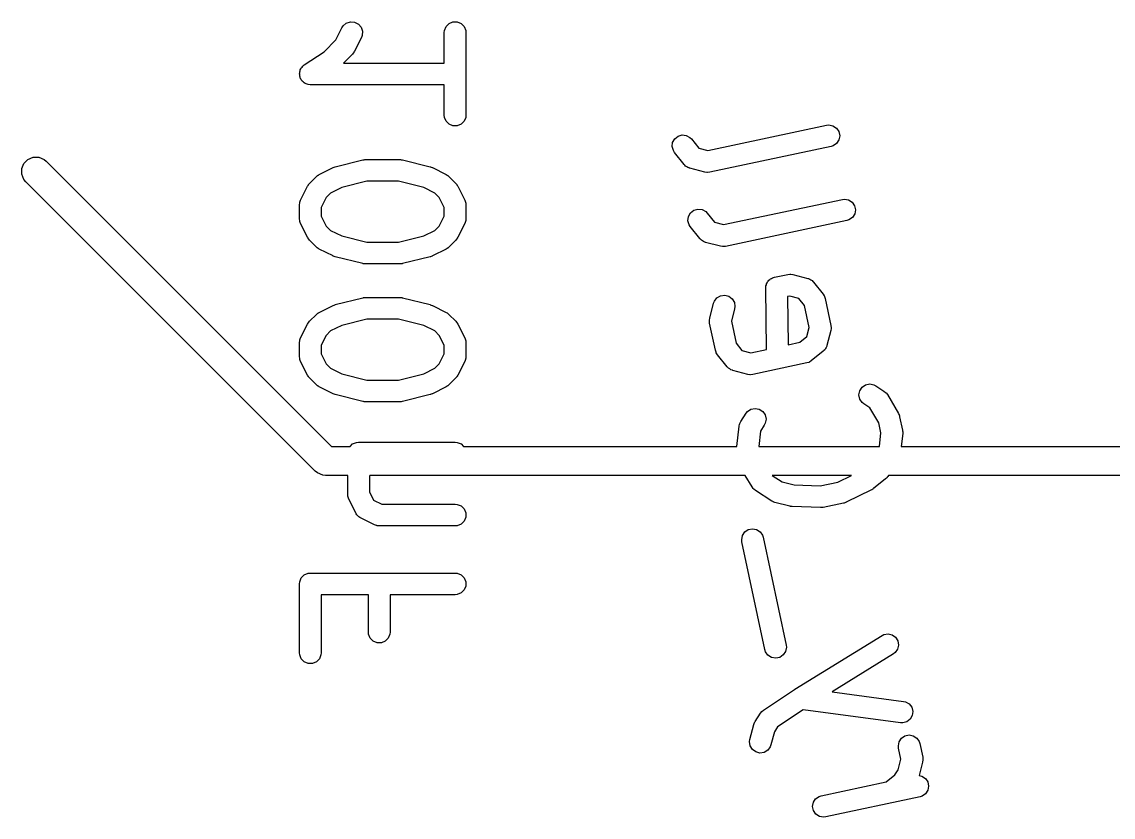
# Model space of a CAD drawing. Header units: millimetres. Extents: x 60 to 220, y -152 to -53.
# Drawn here: x 194.01 to 201.55, y -107.6 to -102.11 of the extents above; entities that cross this region are included whole.
import ezdxf

# ---------------------------------------------------------------- set-up
doc = ezdxf.new("R2010")
doc.units = ezdxf.units.MM
doc.layers.add('F.Silkscreen', color=41, linetype='CONTINUOUS', true_color=0xf2eda1)

msp = doc.modelspace()

# ---------------------------------------------------------------- linework, layer by layer
at = {"layer": 'F.Silkscreen', "linetype": 'CONTINUOUS'}
for p, q in [((196.181275, -102.233763), (196.223451, -102.149411)), ((196.223451, -102.149411), (196.231283, -102.136968)), ((196.231283, -102.136968), (196.253391, -102.117795)), ((196.253391, -102.117795), (196.281152, -102.108541)), ((196.281152, -102.108541), (196.310342, -102.110615)), ((196.310342, -102.110615), (196.336517, -102.123703)), ((196.336517, -102.123703), (196.35569, -102.14581)), ((196.35569, -102.14581), (196.364944, -102.173572)), ((196.929819, -102.182952), (196.93126, -102.16832)), ((196.93126, -102.16832), (196.942459, -102.141284)), ((196.942459, -102.141284), (196.963151, -102.120592)), ((196.963151, -102.120592), (196.990187, -102.109393)), ((196.990187, -102.109393), (197.019451, -102.109393)), ((197.019451, -102.109393), (197.046487, -102.120592)), ((197.046487, -102.120592), (197.067179, -102.141284)), ((197.067179, -102.141284), (197.078378, -102.16832)), ((197.078378, -102.16832), (197.079819, -102.182952)), ((196.099894, -102.315143), (196.181275, -102.233763)), ((196.357615, -102.216493), (196.309996, -102.311731)), ((196.36287, -102.202762), (196.357615, -102.216493)), ((196.364944, -102.173572), (196.36287, -102.202762)), ((196.929819, -102.393666), (196.929819, -102.182952)), ((197.079819, -102.182952), (197.079819, -102.75438)), ((195.963216, -102.406262), (196.099894, -102.315143)), ((196.306033, -102.318025), (196.305275, -102.319858)), ((196.309996, -102.311731), (196.306033, -102.318025)), ((196.295947, -102.331223), (196.233504, -102.393666)), ((196.233504, -102.393666), (196.929819, -102.393666)), ((196.300667, -102.325472), (196.295947, -102.331223)), ((196.302164, -102.324174), (196.300667, -102.325472)), ((196.303583, -102.321919), (196.302164, -102.324174)), ((196.305275, -102.319858), (196.303583, -102.321919)), ((195.929819, -102.468587), (195.93126, -102.461382)), ((195.93126, -102.475871), (195.929819, -102.468587)), ((195.93126, -102.454034), (195.934101, -102.447173)), ((195.93126, -102.461382), (195.93126, -102.454034)), ((195.934101, -102.447173), (195.935558, -102.439893)), ((195.935558, -102.439893), (195.939646, -102.433787)), ((195.939646, -102.433787), (195.942459, -102.426998)), ((195.942459, -102.426998), (195.947709, -102.421747)), ((195.947709, -102.421747), (195.951841, -102.415578)), ((195.951841, -102.415578), (195.963099, -102.406357)), ((195.963099, -102.406357), (195.963151, -102.406306)), ((195.963151, -102.406306), (195.963173, -102.406296)), ((195.963173, -102.406296), (195.963216, -102.406262)), ((195.93126, -102.483298), (195.93126, -102.475871)), ((195.934072, -102.490086), (195.93126, -102.483298)), ((195.935498, -102.497295), (195.934072, -102.490086)), ((195.939617, -102.503473), (195.935498, -102.497295)), ((195.942459, -102.510334), (195.939617, -102.503473)), ((195.947654, -102.515529), (195.942459, -102.510334)), ((195.951731, -102.521644), (195.947654, -102.515529)), ((195.9579, -102.525775), (195.951731, -102.521644)), ((195.963151, -102.531026), (195.9579, -102.525775)), ((195.96994, -102.533838), (195.963151, -102.531026)), ((195.976046, -102.537927), (195.96994, -102.533838)), ((195.983326, -102.539383), (195.976046, -102.537927)), ((195.990187, -102.542225), (195.983326, -102.539383)), ((196.004663, -102.54365), (195.990187, -102.542225)), ((196.00474, -102.543666), (196.004663, -102.54365)), ((196.004766, -102.54366), (196.00474, -102.543666)), ((196.004819, -102.543666), (196.004766, -102.54366)), ((196.929819, -102.543666), (196.004819, -102.543666)), ((196.929819, -102.75438), (196.929819, -102.543666)), ((196.93126, -102.769012), (196.929819, -102.75438)), ((196.942459, -102.796048), (196.93126, -102.769012)), ((197.078378, -102.769012), (197.067179, -102.796048)), ((197.079819, -102.75438), (197.078378, -102.769012)), ((196.963151, -102.81674), (196.942459, -102.796048)), ((196.990187, -102.827939), (196.963151, -102.81674)), ((197.019451, -102.827939), (196.990187, -102.827939)), ((197.046487, -102.81674), (197.019451, -102.827939)), ((197.067179, -102.796048), (197.046487, -102.81674)), ((198.75053, -102.997312), (199.571624, -102.822784)), ((199.571624, -102.822784), (199.586236, -102.821151)), ((199.586236, -102.821151), (199.615009, -102.826484)), ((199.615009, -102.826484), (199.639551, -102.842422)), ((199.639551, -102.842422), (199.656127, -102.866539)), ((198.507911, -102.941538), (198.522069, -102.915927)), ((198.522069, -102.915927), (198.544951, -102.897684)), ((198.544951, -102.897684), (198.573071, -102.889586)), ((198.573071, -102.889586), (198.60215, -102.892865)), ((198.60215, -102.892865), (198.627761, -102.907023)), ((198.627761, -102.907023), (198.638009, -102.917565)), ((198.638009, -102.917565), (198.688804, -102.981273)), ((199.656127, -102.866539), (199.662211, -102.895163)), ((199.662211, -102.895163), (199.656878, -102.923937)), ((198.504632, -102.970617), (198.507911, -102.941538)), ((198.51273, -102.998737), (198.504632, -102.970617)), ((198.688804, -102.981273), (198.75053, -102.997312)), ((199.602811, -102.969506), (198.764398, -103.147716)), ((199.616823, -102.965054), (199.602811, -102.969506)), ((199.64094, -102.948479), (199.616823, -102.965054)), ((199.656878, -102.923937), (199.64094, -102.948479)), ((194.026353, -103.086783), (194.053943, -103.059193)), ((194.053943, -103.059193), (194.089991, -103.044261)), ((194.089991, -103.044261), (194.129009, -103.044261)), ((194.129009, -103.044261), (194.165057, -103.059193)), ((194.165057, -103.059193), (194.180211, -103.071629)), ((194.180211, -103.071629), (196.150922, -105.04234)), ((196.177105, -103.110191), (196.367581, -103.062572)), ((196.367581, -103.062572), (196.370117, -103.062196)), ((196.370117, -103.062196), (196.371139, -103.061774)), ((196.371139, -103.061774), (196.376651, -103.061231)), ((196.376651, -103.061231), (196.382125, -103.060422)), ((196.382125, -103.060422), (196.383217, -103.060584)), ((196.383217, -103.060584), (196.385771, -103.060333)), ((196.385771, -103.060333), (196.623866, -103.060333)), ((196.623866, -103.060333), (196.626419, -103.060584)), ((196.626419, -103.060584), (196.627512, -103.060422)), ((196.627512, -103.060422), (196.632985, -103.061231)), ((196.632985, -103.061231), (196.638498, -103.061774)), ((196.638498, -103.061774), (196.639519, -103.062196)), ((196.639519, -103.062196), (196.642056, -103.062572)), ((196.642056, -103.062572), (196.832532, -103.110191)), ((198.520725, -103.011077), (198.51273, -102.998737)), ((198.587104, -103.094332), (198.520725, -103.011077)), ((194.011421, -103.122831), (194.026353, -103.086783)), ((194.011421, -103.161849), (194.011421, -103.122831)), ((196.066516, -103.163489), (196.161754, -103.11587)), ((196.161754, -103.11587), (196.162823, -103.11546)), ((196.162823, -103.11546), (196.163259, -103.115138)), ((196.163259, -103.115138), (196.169395, -103.112945)), ((196.169395, -103.112945), (196.175485, -103.110615)), ((196.175485, -103.110615), (196.176025, -103.110576)), ((196.176025, -103.110576), (196.177105, -103.110191)), ((196.832532, -103.110191), (196.833611, -103.110576)), ((196.833611, -103.110576), (196.834151, -103.110615)), ((196.834151, -103.110615), (196.840232, -103.112942)), ((196.840232, -103.112942), (196.846378, -103.115138)), ((196.846378, -103.115138), (196.846813, -103.11546)), ((196.846813, -103.11546), (196.847883, -103.11587)), ((196.847883, -103.11587), (196.943121, -103.163489)), ((198.58912, -103.096406), (198.587104, -103.094332)), ((198.589736, -103.097454), (198.58912, -103.096406)), ((198.591252, -103.098599), (198.589736, -103.097454)), ((198.597353, -103.104875), (198.591252, -103.098599)), ((198.605582, -103.109423), (198.597353, -103.104875)), ((198.613086, -103.115092), (198.605582, -103.109423)), ((198.621302, -103.118113), (198.613086, -103.115092)), ((198.622964, -103.119032), (198.621302, -103.118113)), ((198.624169, -103.119167), (198.622964, -103.119032)), ((198.626886, -103.120167), (198.624169, -103.119167)), ((198.729944, -103.146945), (198.626886, -103.120167)), ((198.744468, -103.14923), (198.729944, -103.146945)), ((198.764398, -103.147716), (198.749787, -103.149349)), ((194.026353, -103.197897), (194.011421, -103.161849)), ((194.038789, -103.213051), (194.026353, -103.197897)), ((196.038789, -105.213051), (194.038789, -103.213051)), ((195.999405, -103.225157), (196.047024, -103.177538)), ((196.047024, -103.177538), (196.052773, -103.172819)), ((196.052773, -103.172819), (196.054073, -103.171321)), ((196.054073, -103.171321), (196.056332, -103.169899)), ((196.056332, -103.169899), (196.058389, -103.168211)), ((196.058389, -103.168211), (196.060216, -103.167453)), ((196.060216, -103.167453), (196.066516, -103.163489)), ((196.395005, -103.210333), (196.221471, -103.253716)), ((196.614632, -103.210333), (196.395005, -103.210333)), ((196.788166, -103.253716), (196.614632, -103.210333)), ((196.943121, -103.163489), (196.949417, -103.167452)), ((196.949417, -103.167452), (196.951247, -103.16821)), ((196.951247, -103.16821), (196.953305, -103.169899)), ((196.953305, -103.169899), (196.955564, -103.171321)), ((196.955564, -103.171321), (196.956863, -103.172819)), ((196.956863, -103.172819), (196.962612, -103.177537)), ((196.962612, -103.177537), (197.010232, -103.225156)), ((198.747137, -103.148857), (198.744468, -103.14923)), ((198.749787, -103.149349), (198.747137, -103.148857)), ((195.937737, -103.339887), (195.985356, -103.244649)), ((195.985356, -103.244649), (195.98932, -103.238349)), ((195.98932, -103.238349), (195.990078, -103.236522)), ((195.990078, -103.236522), (195.991766, -103.234465)), ((195.991766, -103.234465), (195.993188, -103.232206)), ((195.993188, -103.232206), (195.994686, -103.230906)), ((195.994686, -103.230906), (195.999405, -103.225157)), ((196.144484, -103.29221), (196.114077, -103.322617)), ((196.221471, -103.253716), (196.144484, -103.29221)), ((196.865153, -103.29221), (196.788166, -103.253716)), ((196.895561, -103.322617), (196.865153, -103.29221)), ((197.010232, -103.225156), (197.01495, -103.230905)), ((197.01495, -103.230905), (197.01645, -103.232206)), ((197.01645, -103.232206), (197.017872, -103.234465)), ((197.017872, -103.234465), (197.01956, -103.236522)), ((197.01956, -103.236522), (197.020317, -103.238349)), ((197.020317, -103.238349), (197.024282, -103.244649)), ((197.024282, -103.244649), (197.071901, -103.339887)), ((195.929819, -103.373428), (195.93126, -103.358796)), ((195.929819, -103.468666), (195.929819, -103.373428)), ((195.93126, -103.358796), (195.932291, -103.356306)), ((195.932291, -103.356306), (195.932482, -103.353619)), ((195.932482, -103.353619), (195.937737, -103.339887)), ((196.114077, -103.322617), (196.079819, -103.391133)), ((196.929819, -103.391133), (196.895561, -103.322617)), ((197.071901, -103.339887), (197.077156, -103.353618)), ((197.077156, -103.353618), (197.077347, -103.356307)), ((197.077347, -103.356307), (197.078378, -103.358796)), ((197.078378, -103.358796), (197.079819, -103.373428)), ((197.079819, -103.373428), (197.079819, -103.468666)), ((198.859436, -103.509675), (199.68053, -103.335147)), ((199.68053, -103.335147), (199.695142, -103.333514)), ((199.695142, -103.333514), (199.723915, -103.338847)), ((199.723915, -103.338847), (199.748457, -103.354785)), ((199.748457, -103.354785), (199.765033, -103.378902)), ((196.079819, -103.391133), (196.079819, -103.450961)), ((196.929819, -103.450961), (196.929819, -103.391133)), ((198.616818, -103.453901), (198.630976, -103.428291)), ((198.630976, -103.428291), (198.653858, -103.410047)), ((198.653858, -103.410047), (198.681979, -103.40195)), ((198.681979, -103.40195), (198.711058, -103.405229)), ((198.711058, -103.405229), (198.736668, -103.419387)), ((198.736668, -103.419387), (198.746917, -103.42993)), ((198.746917, -103.42993), (198.79771, -103.493637)), ((199.765784, -103.4363), (199.749846, -103.460842)), ((199.765033, -103.378902), (199.771117, -103.407526)), ((199.771117, -103.407526), (199.765784, -103.4363)), ((195.93126, -103.483298), (195.929819, -103.468666)), ((195.932291, -103.485787), (195.93126, -103.483298)), ((195.932482, -103.488475), (195.932291, -103.485787)), ((195.937737, -103.502207), (195.932482, -103.488475)), ((195.985356, -103.597445), (195.937737, -103.502207)), ((196.079819, -103.450961), (196.114077, -103.519477)), ((196.114077, -103.519477), (196.144484, -103.549884)), ((196.865153, -103.549883), (196.895561, -103.519476)), ((196.895561, -103.519476), (196.929819, -103.450961)), ((197.071901, -103.502207), (197.024282, -103.597445)), ((197.077156, -103.488476), (197.071901, -103.502207)), ((197.077347, -103.485786), (197.077156, -103.488476)), ((197.078378, -103.483298), (197.077347, -103.485786)), ((197.079819, -103.468666), (197.078378, -103.483298)), ((198.613539, -103.48298), (198.616818, -103.453901)), ((198.621636, -103.511101), (198.613539, -103.48298)), ((198.629631, -103.52344), (198.621636, -103.511101)), ((198.69601, -103.606696), (198.629631, -103.52344)), ((198.79771, -103.493637), (198.859436, -103.509675)), ((199.711717, -103.481869), (198.873304, -103.660079)), ((199.725729, -103.477417), (199.711717, -103.481869)), ((199.749846, -103.460842), (199.725729, -103.477417)), ((195.98932, -103.603744), (195.985356, -103.597445)), ((196.144484, -103.549884), (196.221471, -103.588377)), ((196.221471, -103.588377), (196.395005, -103.631761)), ((196.614632, -103.631761), (196.788166, -103.588377)), ((196.788166, -103.588377), (196.865153, -103.549883)), ((197.024282, -103.597445), (197.020317, -103.603744)), ((195.990078, -103.605572), (195.98932, -103.603744)), ((195.991766, -103.607628), (195.990078, -103.605572)), ((195.993188, -103.609888), (195.991766, -103.607628)), ((195.994686, -103.611187), (195.993188, -103.609888)), ((195.999405, -103.616937), (195.994686, -103.611187)), ((196.047024, -103.664556), (195.999405, -103.616937)), ((196.052773, -103.669274), (196.047024, -103.664556)), ((196.054073, -103.670773), (196.052773, -103.669274)), ((196.056332, -103.672194), (196.054073, -103.670773)), ((196.058389, -103.673883), (196.056332, -103.672194)), ((196.060216, -103.67464), (196.058389, -103.673883)), ((196.066516, -103.678605), (196.060216, -103.67464)), ((196.395005, -103.631761), (196.614632, -103.631761)), ((196.949417, -103.674641), (196.943121, -103.678605)), ((196.951247, -103.673884), (196.949417, -103.674641)), ((196.953305, -103.672194), (196.951247, -103.673884)), ((196.955564, -103.670773), (196.953305, -103.672194)), ((196.956863, -103.669274), (196.955564, -103.670773)), ((196.962612, -103.664557), (196.956863, -103.669274)), ((197.010232, -103.616938), (196.962612, -103.664557)), ((197.01495, -103.611188), (197.010232, -103.616938)), ((197.01645, -103.609888), (197.01495, -103.611188)), ((197.017872, -103.607628), (197.01645, -103.609888)), ((197.01956, -103.605572), (197.017872, -103.607628)), ((197.020317, -103.603744), (197.01956, -103.605572)), ((198.698025, -103.608768), (198.69601, -103.606696)), ((198.698642, -103.609819), (198.698025, -103.608768)), ((198.700162, -103.610967), (198.698642, -103.609819)), ((198.706259, -103.617239), (198.700162, -103.610967)), ((198.714487, -103.621787), (198.706259, -103.617239)), ((198.721993, -103.627457), (198.714487, -103.621787)), ((198.730205, -103.630476), (198.721993, -103.627457)), ((198.73187, -103.631397), (198.730205, -103.630476)), ((198.733078, -103.631533), (198.73187, -103.631397)), ((198.735792, -103.632531), (198.733078, -103.631533)), ((198.838851, -103.659308), (198.735792, -103.632531)), ((198.853375, -103.661593), (198.838851, -103.659308)), ((198.856043, -103.66122), (198.853375, -103.661593)), ((198.858693, -103.661712), (198.856043, -103.66122)), ((198.873304, -103.660079), (198.858693, -103.661712)), ((196.161754, -103.726224), (196.066516, -103.678605)), ((196.162823, -103.726633), (196.161754, -103.726224)), ((196.163259, -103.726956), (196.162823, -103.726633)), ((196.169395, -103.729148), (196.163259, -103.726956)), ((196.175485, -103.731479), (196.169395, -103.729148)), ((196.176025, -103.731517), (196.175485, -103.731479)), ((196.177105, -103.731903), (196.176025, -103.731517)), ((196.367581, -103.779522), (196.177105, -103.731903)), ((196.832532, -103.731903), (196.642056, -103.779522)), ((196.833611, -103.731517), (196.832532, -103.731903)), ((196.834151, -103.731479), (196.833611, -103.731517)), ((196.840232, -103.729151), (196.834151, -103.731479)), ((196.846378, -103.726956), (196.840232, -103.729151)), ((196.846813, -103.726633), (196.846378, -103.726956)), ((196.847883, -103.726224), (196.846813, -103.726633)), ((196.943121, -103.678605), (196.847883, -103.726224)), ((196.370117, -103.779897), (196.367581, -103.779522)), ((196.371139, -103.78032), (196.370117, -103.779897)), ((196.376651, -103.780862), (196.371139, -103.78032)), ((196.382125, -103.781672), (196.376651, -103.780862)), ((196.383217, -103.781509), (196.382125, -103.781672)), ((196.385771, -103.781761), (196.383217, -103.781509)), ((196.623866, -103.781761), (196.385771, -103.781761)), ((196.626419, -103.781509), (196.623866, -103.781761)), ((196.627512, -103.781672), (196.626419, -103.781509)), ((196.632985, -103.780862), (196.627512, -103.781672)), ((196.638498, -103.78032), (196.632985, -103.780862)), ((196.639519, -103.779897), (196.638498, -103.78032)), ((196.642056, -103.779522), (196.639519, -103.779897)), ((199.16343, -103.905607), (199.168561, -103.90035)), ((199.168561, -103.90035), (199.172564, -103.894187)), ((199.172564, -103.894187), (199.178683, -103.889981)), ((199.178683, -103.889981), (199.183871, -103.884667)), ((199.183871, -103.884667), (199.190626, -103.881773)), ((199.190626, -103.881773), (199.196681, -103.877612)), ((199.196681, -103.877612), (199.210694, -103.87316)), ((199.210694, -103.87316), (199.303849, -103.853359)), ((199.303849, -103.853359), (199.318461, -103.851726)), ((199.318461, -103.851726), (199.32111, -103.852217)), ((199.32111, -103.852217), (199.323779, -103.851845)), ((199.323779, -103.851845), (199.338304, -103.85413)), ((199.338304, -103.85413), (199.441362, -103.880907)), ((199.441362, -103.880907), (199.444077, -103.881905)), ((199.444077, -103.881905), (199.445285, -103.882042)), ((199.445285, -103.882042), (199.446948, -103.882961)), ((199.446948, -103.882961), (199.455161, -103.885982)), ((199.455161, -103.885982), (199.462665, -103.891649)), ((199.462665, -103.891649), (199.470896, -103.8962)), ((199.470896, -103.8962), (199.476992, -103.902471)), ((199.476992, -103.902471), (199.478512, -103.903619)), ((199.151292, -103.947424), (199.152557, -103.932776)), ((199.156399, -104.371529), (199.151292, -103.947424)), ((199.152557, -103.932776), (199.155286, -103.925955)), ((199.155286, -103.925955), (199.156626, -103.918729)), ((199.156626, -103.918729), (199.160671, -103.912499)), ((199.160671, -103.912499), (199.16343, -103.905607)), ((199.478512, -103.903619), (199.479129, -103.904669)), ((199.479129, -103.904669), (199.481144, -103.906742)), ((199.481144, -103.906742), (199.547523, -103.99)), ((196.177105, -104.062572), (196.367581, -104.014953)), ((196.367581, -104.014953), (196.370117, -104.014577)), ((196.370117, -104.014577), (196.371139, -104.014155)), ((196.371139, -104.014155), (196.376651, -104.013612)), ((196.376651, -104.013612), (196.382125, -104.012803)), ((196.382125, -104.012803), (196.383217, -104.012965)), ((196.383217, -104.012965), (196.385771, -104.012714)), ((196.385771, -104.012714), (196.623866, -104.012714)), ((196.623866, -104.012714), (196.626419, -104.012965)), ((196.626419, -104.012965), (196.627512, -104.012803)), ((196.627512, -104.012803), (196.632985, -104.013612)), ((196.632985, -104.013612), (196.638498, -104.014155)), ((196.638498, -104.014155), (196.639519, -104.014577)), ((196.639519, -104.014577), (196.642056, -104.014953)), ((196.642056, -104.014953), (196.832532, -104.062572)), ((198.790969, -104.053443), (198.796044, -104.039644)), ((198.796044, -104.039644), (198.813681, -104.016293)), ((198.813681, -104.016293), (198.838912, -104.001469)), ((198.838912, -104.001469), (198.867895, -103.997429)), ((198.867895, -103.997429), (198.896219, -104.004788)), ((198.896219, -104.004788), (198.91957, -104.022426)), ((198.91957, -104.022426), (198.934393, -104.047657)), ((198.934393, -104.047657), (198.938434, -104.07664)), ((199.317717, -104.003762), (199.302022, -104.007098)), ((199.302022, -104.007098), (199.306028, -104.339725)), ((199.379443, -104.019799), (199.317717, -104.003762)), ((199.4192, -104.069665), (199.379443, -104.019799)), ((199.547523, -103.99), (199.555518, -104.002339)), ((199.555518, -104.002339), (199.556263, -104.004928)), ((199.556263, -104.004928), (199.557789, -104.007148)), ((199.557789, -104.007148), (199.562241, -104.02116)), ((199.562241, -104.02116), (199.601844, -104.207475)), ((196.047024, -104.129919), (196.052773, -104.1252)), ((196.052773, -104.1252), (196.054073, -104.123702)), ((196.054073, -104.123702), (196.056332, -104.12228)), ((196.056332, -104.12228), (196.058389, -104.120592)), ((196.058389, -104.120592), (196.060216, -104.119834)), ((196.060216, -104.119834), (196.066516, -104.11587)), ((196.066516, -104.11587), (196.161754, -104.068251)), ((196.161754, -104.068251), (196.162823, -104.067841)), ((196.162823, -104.067841), (196.163259, -104.067519)), ((196.163259, -104.067519), (196.169395, -104.065326)), ((196.169395, -104.065326), (196.175485, -104.062996)), ((196.175485, -104.062996), (196.176025, -104.062957)), ((196.176025, -104.062957), (196.177105, -104.062572)), ((196.832532, -104.062572), (196.833611, -104.062957)), ((196.833611, -104.062957), (196.834151, -104.062996)), ((196.834151, -104.062996), (196.840232, -104.065323)), ((196.840232, -104.065323), (196.846378, -104.067519)), ((196.846378, -104.067519), (196.846813, -104.067841)), ((196.846813, -104.067841), (196.847883, -104.068251)), ((196.847883, -104.068251), (196.943121, -104.11587)), ((196.943121, -104.11587), (196.949417, -104.119833)), ((196.949417, -104.119833), (196.951247, -104.120591)), ((196.951247, -104.120591), (196.953305, -104.12228)), ((196.953305, -104.12228), (196.955564, -104.123702)), ((196.955564, -104.123702), (196.956863, -104.1252)), ((196.956863, -104.1252), (196.962612, -104.129918)), ((198.764192, -104.156501), (198.790969, -104.053443)), ((198.936149, -104.091164), (198.913824, -104.177087)), ((198.938434, -104.07664), (198.936149, -104.091164)), ((199.45144, -104.221342), (199.4192, -104.069665)), ((195.937737, -104.292268), (195.985356, -104.19703)), ((195.985356, -104.19703), (195.98932, -104.19073)), ((195.98932, -104.19073), (195.990078, -104.188903)), ((195.990078, -104.188903), (195.991766, -104.186846)), ((195.991766, -104.186846), (195.993188, -104.184587)), ((195.993188, -104.184587), (195.994686, -104.183287)), ((195.994686, -104.183287), (195.999405, -104.177538)), ((195.999405, -104.177538), (196.047024, -104.129919)), ((196.395005, -104.162714), (196.221471, -104.206097)), ((196.614632, -104.162714), (196.395005, -104.162714)), ((196.788166, -104.206097), (196.614632, -104.162714)), ((196.962612, -104.129918), (197.010232, -104.177537)), ((197.010232, -104.177537), (197.01495, -104.183286)), ((197.01495, -104.183286), (197.01645, -104.184587)), ((197.01645, -104.184587), (197.017872, -104.186846)), ((197.017872, -104.186846), (197.01956, -104.188903)), ((197.01956, -104.188903), (197.020317, -104.19073)), ((197.020317, -104.19073), (197.024282, -104.19703)), ((197.024282, -104.19703), (197.071901, -104.292268)), ((198.761788, -104.176344), (198.762279, -104.173694)), ((198.763421, -104.190955), (198.761788, -104.176344)), ((198.761907, -104.171026), (198.764192, -104.156501)), ((198.762279, -104.173694), (198.761907, -104.171026)), ((198.803023, -104.377268), (198.763421, -104.190955)), ((198.913824, -104.177087), (198.946064, -104.328763)), ((196.114077, -104.274998), (196.079819, -104.343514)), ((196.144484, -104.244591), (196.114077, -104.274998)), ((196.221471, -104.206097), (196.144484, -104.244591)), ((196.865153, -104.244591), (196.788166, -104.206097)), ((196.895561, -104.274998), (196.865153, -104.244591)), ((196.929819, -104.343514), (196.895561, -104.274998)), ((199.435402, -104.283067), (199.45144, -104.221342)), ((199.601073, -104.24193), (199.574295, -104.344986)), ((199.603358, -104.227405), (199.601073, -104.24193)), ((199.601844, -104.207475), (199.603477, -104.222087)), ((199.603477, -104.222087), (199.602985, -104.224736)), ((199.602985, -104.224736), (199.603358, -104.227405)), ((195.929819, -104.325809), (195.93126, -104.311177)), ((195.929819, -104.421047), (195.929819, -104.325809)), ((195.93126, -104.311177), (195.932291, -104.308687)), ((195.932291, -104.308687), (195.932482, -104.306)), ((195.932482, -104.306), (195.937737, -104.292268)), ((196.079819, -104.343514), (196.079819, -104.403342)), ((196.929819, -104.403342), (196.929819, -104.343514)), ((197.071901, -104.292268), (197.077156, -104.305999)), ((197.077156, -104.305999), (197.077347, -104.308688)), ((197.077347, -104.308688), (197.078378, -104.311177)), ((197.078378, -104.311177), (197.079819, -104.325809)), ((197.079819, -104.325809), (197.079819, -104.421047)), ((198.946064, -104.328763), (198.98582, -104.378628)), ((199.306028, -104.339725), (199.385536, -104.322825)), ((199.385536, -104.322825), (199.435402, -104.283067)), ((199.572241, -104.350569), (199.56922, -104.358786)), ((199.57316, -104.348908), (199.572241, -104.350569)), ((199.573295, -104.347702), (199.57316, -104.348908)), ((199.574295, -104.344986), (199.573295, -104.347702)), ((195.93126, -104.435679), (195.929819, -104.421047)), ((196.079819, -104.403342), (196.114077, -104.471858)), ((196.895561, -104.471857), (196.929819, -104.403342)), ((197.079819, -104.421047), (197.078378, -104.435679)), ((198.807475, -104.391281), (198.803023, -104.377268)), ((198.809001, -104.393501), (198.807475, -104.391281)), ((198.809747, -104.396091), (198.809001, -104.393501)), ((198.817741, -104.40843), (198.809747, -104.396091)), ((198.884121, -104.491687), (198.817741, -104.40843)), ((198.98582, -104.378628), (199.047546, -104.394666)), ((199.047546, -104.394666), (199.156399, -104.371529)), ((199.54846, -104.384768), (199.465205, -104.451147)), ((199.550534, -104.382751), (199.54846, -104.384768)), ((199.551582, -104.382136), (199.550534, -104.382751)), ((199.552727, -104.380619), (199.551582, -104.382136)), ((199.559003, -104.374519), (199.552727, -104.380619)), ((199.563551, -104.366289), (199.559003, -104.374519)), ((199.56922, -104.358786), (199.563551, -104.366289)), ((195.932291, -104.438168), (195.93126, -104.435679)), ((195.932482, -104.440856), (195.932291, -104.438168)), ((195.937737, -104.454588), (195.932482, -104.440856)), ((195.985356, -104.549826), (195.937737, -104.454588)), ((196.114077, -104.471858), (196.144484, -104.502265)), ((196.144484, -104.502265), (196.221471, -104.540758)), ((196.788166, -104.540758), (196.865153, -104.502264)), ((196.865153, -104.502264), (196.895561, -104.471857)), ((197.071901, -104.454588), (197.024282, -104.549826)), ((197.077156, -104.440857), (197.071901, -104.454588)), ((197.077347, -104.438167), (197.077156, -104.440857)), ((197.078378, -104.435679), (197.077347, -104.438167)), ((198.886137, -104.49376), (198.884121, -104.491687)), ((198.886753, -104.494809), (198.886137, -104.49376)), ((198.88827, -104.495955), (198.886753, -104.494809)), ((198.89437, -104.502229), (198.88827, -104.495955)), ((198.902599, -104.506778), (198.89437, -104.502229)), ((199.434043, -104.465866), (199.061414, -104.54507)), ((199.448055, -104.461414), (199.434043, -104.465866)), ((199.450275, -104.459887), (199.448055, -104.461414)), ((199.452865, -104.459142), (199.450275, -104.459887)), ((199.465205, -104.451147), (199.452865, -104.459142)), ((195.98932, -104.556125), (195.985356, -104.549826)), ((195.990078, -104.557953), (195.98932, -104.556125)), ((195.991766, -104.560009), (195.990078, -104.557953)), ((195.993188, -104.562269), (195.991766, -104.560009)), ((195.994686, -104.563568), (195.993188, -104.562269)), ((195.999405, -104.569318), (195.994686, -104.563568)), ((196.047024, -104.616937), (195.999405, -104.569318)), ((196.221471, -104.540758), (196.395005, -104.584142)), ((196.614632, -104.584142), (196.788166, -104.540758)), ((197.010232, -104.569319), (196.962612, -104.616938)), ((197.01495, -104.563569), (197.010232, -104.569319)), ((197.01645, -104.562269), (197.01495, -104.563569)), ((197.017872, -104.560009), (197.01645, -104.562269)), ((197.01956, -104.557953), (197.017872, -104.560009)), ((197.020317, -104.556125), (197.01956, -104.557953)), ((197.024282, -104.549826), (197.020317, -104.556125)), ((198.910104, -104.512447), (198.902599, -104.506778)), ((198.918316, -104.515467), (198.910104, -104.512447)), ((198.91998, -104.516387), (198.918316, -104.515467)), ((198.921187, -104.516523), (198.91998, -104.516387)), ((198.923903, -104.517522), (198.921187, -104.516523)), ((199.02696, -104.544299), (198.923903, -104.517522)), ((199.041484, -104.546584), (199.02696, -104.544299)), ((199.044152, -104.546211), (199.041484, -104.546584)), ((199.046802, -104.546703), (199.044152, -104.546211)), ((199.061414, -104.54507), (199.046802, -104.546703)), ((196.052773, -104.621655), (196.047024, -104.616937)), ((196.054073, -104.623154), (196.052773, -104.621655)), ((196.056332, -104.624575), (196.054073, -104.623154)), ((196.058389, -104.626264), (196.056332, -104.624575)), ((196.060216, -104.627021), (196.058389, -104.626264)), ((196.066516, -104.630986), (196.060216, -104.627021)), ((196.161754, -104.678605), (196.066516, -104.630986)), ((196.395005, -104.584142), (196.614632, -104.584142)), ((196.943121, -104.630986), (196.847883, -104.678605)), ((196.949417, -104.627022), (196.943121, -104.630986)), ((196.951247, -104.626265), (196.949417, -104.627022)), ((196.953305, -104.624575), (196.951247, -104.626265)), ((196.955564, -104.623154), (196.953305, -104.624575)), ((196.956863, -104.621655), (196.955564, -104.623154)), ((196.962612, -104.616938), (196.956863, -104.621655)), ((199.80062, -104.658136), (199.816558, -104.633593)), ((199.816558, -104.633593), (199.840676, -104.617019)), ((199.840676, -104.617019), (199.869299, -104.610934)), ((199.869299, -104.610934), (199.898073, -104.616267)), ((199.898073, -104.616267), (199.911129, -104.623028)), ((199.911129, -104.623028), (199.967608, -104.659706)), ((196.162823, -104.679014), (196.161754, -104.678605)), ((196.163259, -104.679337), (196.162823, -104.679014)), ((196.169395, -104.681529), (196.163259, -104.679337)), ((196.175485, -104.68386), (196.169395, -104.681529)), ((196.176025, -104.683898), (196.175485, -104.68386)), ((196.177105, -104.684284), (196.176025, -104.683898)), ((196.367581, -104.731903), (196.177105, -104.684284)), ((196.370117, -104.732278), (196.367581, -104.731903)), ((196.642056, -104.731903), (196.639519, -104.732278)), ((196.832532, -104.684284), (196.642056, -104.731903)), ((196.833611, -104.683898), (196.832532, -104.684284)), ((196.834151, -104.68386), (196.833611, -104.683898)), ((196.840232, -104.681532), (196.834151, -104.68386)), ((196.846378, -104.679337), (196.840232, -104.681532)), ((196.846813, -104.679014), (196.846378, -104.679337)), ((196.847883, -104.678605), (196.846813, -104.679014)), ((199.795287, -104.68691), (199.80062, -104.658136)), ((199.801372, -104.715533), (199.795287, -104.68691)), ((199.817946, -104.739651), (199.801372, -104.715533)), ((199.967608, -104.659706), (199.979095, -104.668884)), ((199.979095, -104.668884), (199.98062, -104.671103)), ((199.98062, -104.671103), (199.982771, -104.672728)), ((199.982771, -104.672728), (199.991425, -104.684614)), ((199.991425, -104.684614), (200.067706, -104.814449)), ((196.371139, -104.732701), (196.370117, -104.732278)), ((196.376651, -104.733243), (196.371139, -104.732701)), ((196.382125, -104.734053), (196.376651, -104.733243)), ((196.383217, -104.73389), (196.382125, -104.734053)), ((196.385771, -104.734142), (196.383217, -104.73389)), ((196.623866, -104.734142), (196.385771, -104.734142)), ((196.626419, -104.73389), (196.623866, -104.734142)), ((196.627512, -104.734053), (196.626419, -104.73389)), ((196.632985, -104.733243), (196.627512, -104.734053)), ((196.638498, -104.732701), (196.632985, -104.733243)), ((196.639519, -104.732278), (196.638498, -104.732701)), ((199.015547, -104.813389), (199.024725, -104.801902)), ((199.024725, -104.801902), (199.048842, -104.785327)), ((199.048842, -104.785327), (199.077465, -104.779243)), ((199.077465, -104.779243), (199.106239, -104.784576)), ((199.106239, -104.784576), (199.130782, -104.800514)), ((199.130782, -104.800514), (199.147357, -104.824631)), ((199.829433, -104.748828), (199.817946, -104.739651)), ((199.871063, -104.775863), (199.829433, -104.748828)), ((199.932209, -104.879938), (199.871063, -104.775863)), ((198.972108, -104.882924), (198.978869, -104.869868)), ((198.978869, -104.869868), (199.015547, -104.813389)), ((199.148108, -104.882028), (199.141347, -104.895085)), ((199.147357, -104.824631), (199.153441, -104.853255)), ((199.153441, -104.853255), (199.148108, -104.882028)), ((199.946949, -104.949286), (199.932209, -104.879938)), ((200.067706, -104.814449), (200.070829, -104.821205)), ((200.070829, -104.821205), (200.071949, -104.822835)), ((200.071949, -104.822835), (200.072755, -104.825372)), ((200.072755, -104.825372), (200.073875, -104.827795)), ((200.073875, -104.827795), (200.074148, -104.829758)), ((200.074148, -104.829758), (200.076401, -104.836848)), ((200.076401, -104.836848), (200.096202, -104.930003)), ((198.951449, -105.04234), (198.967242, -104.90231)), ((198.967242, -104.90231), (198.970313, -104.887932)), ((198.970313, -104.887932), (198.971616, -104.885573)), ((198.971616, -104.885573), (198.972108, -104.882924)), ((199.114312, -104.936713), (199.1024, -105.04234)), ((199.141347, -104.895085), (199.114312, -104.936713)), ((199.936454, -105.04234), (199.946949, -104.949286)), ((200.097369, -104.954002), (200.087406, -105.04234)), ((200.096202, -104.930003), (200.097028, -104.9374)), ((200.097028, -104.9374), (200.097576, -104.939301)), ((200.097473, -104.946564), (200.097369, -104.954002)), ((200.097835, -104.944615), (200.097473, -104.946564)), ((200.097576, -104.939301), (200.097538, -104.941962)), ((200.097538, -104.941962), (200.097835, -104.944615)), ((196.279498, -105.04234), (196.296484, -105.025354)), ((196.296484, -105.025354), (196.32352, -105.014155)), ((196.32352, -105.014155), (196.338152, -105.012714)), ((196.338152, -105.012714), (197.004819, -105.012714)), ((197.004819, -105.012714), (197.019451, -105.014155)), ((197.019451, -105.014155), (197.046487, -105.025354)), ((197.046487, -105.025354), (197.063473, -105.04234)), ((196.150922, -105.04234), (196.279498, -105.04234)), ((197.063473, -105.04234), (198.951449, -105.04234)), ((199.1024, -105.04234), (199.936454, -105.04234)), ((200.087406, -105.04234), (204.068078, -105.04234)), ((196.053943, -105.225487), (196.038789, -105.213051)), ((196.089991, -105.240419), (196.053943, -105.225487)), ((196.1095, -105.24234), (196.089991, -105.240419)), ((196.263152, -105.24234), (196.1095, -105.24234)), ((196.263152, -105.373428), (196.263152, -105.24234)), ((196.41612, -105.24234), (196.413152, -105.248276)), ((196.413152, -105.248276), (196.413152, -105.355723)), ((199.009898, -105.24234), (196.41612, -105.24234)), ((199.056309, -105.321336), (199.009898, -105.24234)), ((199.195539, -105.24234), (199.264571, -105.28717)), ((199.744462, -105.24234), (199.195539, -105.24234)), ((199.648312, -105.289311), (199.744462, -105.24234)), ((199.988, -105.258437), (199.986332, -105.260526)), ((199.989906, -105.256585), (199.988, -105.258437)), ((199.990861, -105.254855), (199.989906, -105.256585)), ((199.995509, -105.249039), (199.990861, -105.254855)), ((199.999859, -105.24234), (199.995509, -105.249039)), ((204.1095, -105.24234), (199.999859, -105.24234)), ((199.064963, -105.333222), (199.056309, -105.321336)), ((199.067112, -105.334845), (199.064963, -105.333222)), ((199.068639, -105.337067), (199.067112, -105.334845)), ((199.264571, -105.28717), (199.347881, -105.308816)), ((199.347881, -105.308816), (199.526643, -105.315172)), ((199.526643, -105.315172), (199.648312, -105.289311)), ((199.894787, -105.334242), (199.889241, -105.337661)), ((199.895144, -105.333837), (199.894787, -105.334242)), ((199.896107, -105.333214), (199.895144, -105.333837)), ((199.979364, -105.266834), (199.896107, -105.333214)), ((199.984695, -105.26165), (199.979364, -105.266834)), ((199.986332, -105.260526), (199.984695, -105.26165)), ((196.264593, -105.38806), (196.263152, -105.373428)), ((196.265624, -105.390549), (196.264593, -105.38806)), ((196.265815, -105.393237), (196.265624, -105.390549)), ((196.27107, -105.406969), (196.265815, -105.393237)), ((196.318689, -105.502207), (196.27107, -105.406969)), ((196.413152, -105.355723), (196.441672, -105.412764)), ((199.080126, -105.346244), (199.068639, -105.337067)), ((199.193084, -105.4196), (199.080126, -105.346244)), ((199.882272, -105.34196), (199.70586, -105.428141)), ((199.883249, -105.341357), (199.882272, -105.34196)), ((199.883768, -105.341208), (199.883249, -105.341357)), ((199.889241, -105.337661), (199.883768, -105.341208)), ((196.441672, -105.412764), (196.498714, -105.441285)), ((196.498714, -105.441285), (197.004819, -105.441285)), ((197.004819, -105.441285), (197.019451, -105.442726)), ((197.019451, -105.442726), (197.046487, -105.453925)), ((197.046487, -105.453925), (197.067179, -105.474617)), ((197.067179, -105.474617), (197.078378, -105.501653)), ((199.199693, -105.423022), (199.193084, -105.4196)), ((199.201272, -105.424215), (199.199693, -105.423022)), ((199.20377, -105.425133), (199.201272, -105.424215)), ((199.20614, -105.426361), (199.20377, -105.425133)), ((199.208089, -105.426722), (199.20614, -105.426361)), ((199.215071, -105.42929), (199.208089, -105.426722)), ((199.318128, -105.456067), (199.215071, -105.42929)), ((199.31926, -105.456245), (199.318128, -105.456067)), ((199.319753, -105.45647), (199.31926, -105.456245)), ((199.326212, -105.457338), (199.319753, -105.45647)), ((199.332652, -105.458352), (199.326212, -105.457338)), ((199.333188, -105.458277), (199.332652, -105.458352)), ((199.334324, -105.45843), (199.333188, -105.458277)), ((199.530539, -105.465406), (199.334324, -105.45843)), ((199.533097, -105.465245), (199.530539, -105.465406)), ((199.534185, -105.465447), (199.533097, -105.465245)), ((199.539692, -105.464831), (199.534185, -105.465447)), ((199.545213, -105.464485), (199.539692, -105.464831)), ((199.546247, -105.464098), (199.545213, -105.464485)), ((199.548797, -105.463814), (199.546247, -105.464098)), ((199.688532, -105.434113), (199.548797, -105.463814)), ((199.690973, -105.433337), (199.688532, -105.434113)), ((199.69208, -105.433269), (199.690973, -105.433337)), ((199.697283, -105.431332), (199.69208, -105.433269)), ((199.702545, -105.429661), (199.697283, -105.431332)), ((199.703453, -105.429036), (199.702545, -105.429661)), ((199.70586, -105.428141), (199.703453, -105.429036)), ((196.320229, -105.504654), (196.318689, -105.502207)), ((196.320614, -105.505808), (196.320229, -105.504654)), ((196.321859, -105.507244), (196.320614, -105.505808)), ((196.326521, -105.51465), (196.321859, -105.507244)), ((196.333625, -105.520811), (196.326521, -105.51465)), ((196.339787, -105.527916), (196.333625, -105.520811)), ((196.347192, -105.532577), (196.339787, -105.527916)), ((196.348629, -105.533823), (196.347192, -105.532577)), ((196.349782, -105.534207), (196.348629, -105.533823)), ((196.35223, -105.535748), (196.349782, -105.534207)), ((196.447468, -105.583367), (196.35223, -105.535748)), ((197.067179, -105.557953), (197.046487, -105.578645)), ((197.078378, -105.530917), (197.067179, -105.557953)), ((197.078378, -105.501653), (197.078378, -105.530917)), ((196.461199, -105.588622), (196.447468, -105.583367)), ((196.463888, -105.588813), (196.461199, -105.588622)), ((196.466377, -105.589844), (196.463888, -105.588813)), ((196.481009, -105.591285), (196.466377, -105.589844)), ((197.004819, -105.591285), (196.481009, -105.591285)), ((197.019451, -105.589844), (197.004819, -105.591285)), ((197.046487, -105.578645), (197.019451, -105.589844)), ((198.990782, -105.657882), (199.00672, -105.63334)), ((199.00672, -105.63334), (199.030837, -105.616765)), ((199.030837, -105.616765), (199.059461, -105.61068)), ((199.059461, -105.61068), (199.088235, -105.616013)), ((199.088235, -105.616013), (199.112777, -105.631951)), ((199.112777, -105.631951), (199.129352, -105.656068)), ((198.985449, -105.686656), (198.990782, -105.657882)), ((198.987082, -105.701267), (198.985449, -105.686656)), ((199.145491, -106.446522), (198.987082, -105.701267)), ((199.129352, -105.656068), (199.133804, -105.670081)), ((199.133804, -105.670081), (199.292213, -106.415335)), ((195.942459, -105.950808), (195.963151, -105.930116)), ((195.963151, -105.930116), (195.990187, -105.918917)), ((195.990187, -105.918917), (196.004819, -105.917476)), ((196.004819, -105.917476), (197.004819, -105.917476)), ((197.004819, -105.917476), (197.019451, -105.918917)), ((197.019451, -105.918917), (197.046487, -105.930116)), ((197.046487, -105.930116), (197.067179, -105.950808)), ((195.929819, -105.992476), (195.93126, -105.977844)), ((195.929819, -106.468666), (195.929819, -105.992476)), ((195.93126, -105.977844), (195.942459, -105.950808)), ((197.067179, -105.950808), (197.078378, -105.977844)), ((197.078378, -106.007108), (197.067179, -106.034144)), ((197.078378, -105.977844), (197.078378, -106.007108)), ((196.406009, -106.067476), (196.079819, -106.067476)), ((196.079819, -106.067476), (196.079819, -106.468666)), ((196.406009, -106.325809), (196.406009, -106.067476)), ((197.004819, -106.067476), (196.556009, -106.067476)), ((196.556009, -106.067476), (196.556009, -106.325809)), ((197.019451, -106.066035), (197.004819, -106.067476)), ((197.046487, -106.054836), (197.019451, -106.066035)), ((197.067179, -106.034144), (197.046487, -106.054836)), ((196.40745, -106.340441), (196.406009, -106.325809)), ((196.418649, -106.367477), (196.40745, -106.340441)), ((196.439341, -106.388169), (196.418649, -106.367477)), ((196.466377, -106.399368), (196.439341, -106.388169)), ((196.522677, -106.388169), (196.495641, -106.399368)), ((196.543369, -106.367477), (196.522677, -106.388169)), ((196.554568, -106.340441), (196.543369, -106.367477)), ((196.556009, -106.325809), (196.554568, -106.340441)), ((199.351854, -106.719913), (199.95445, -106.348414)), ((199.95445, -106.348414), (199.967661, -106.341962)), ((199.967661, -106.341962), (199.996552, -106.337306)), ((199.996552, -106.337306), (200.025025, -106.344061)), ((200.025025, -106.344061), (200.048746, -106.361198)), ((200.048746, -106.361198), (200.064103, -106.386109)), ((200.064103, -106.386109), (200.068758, -106.415)), ((196.495641, -106.399368), (196.466377, -106.399368)), ((199.149943, -106.460535), (199.145491, -106.446522)), ((199.166518, -106.484651), (199.149943, -106.460535)), ((199.288512, -106.458721), (199.272575, -106.483263)), ((199.293846, -106.429947), (199.288512, -106.458721)), ((199.292213, -106.415335), (199.293846, -106.429947)), ((200.062004, -106.443472), (200.044867, -106.467193)), ((200.068758, -106.415), (200.062004, -106.443472)), ((195.93126, -106.483298), (195.929819, -106.468666)), ((195.942459, -106.510334), (195.93126, -106.483298)), ((195.963151, -106.531026), (195.942459, -106.510334)), ((195.990187, -106.542225), (195.963151, -106.531026)), ((196.046487, -106.531026), (196.019451, -106.542225)), ((196.067179, -106.510334), (196.046487, -106.531026)), ((196.078378, -106.483298), (196.067179, -106.510334)), ((196.079819, -106.468666), (196.078378, -106.483298)), ((199.19106, -106.500589), (199.166518, -106.484651)), ((199.219833, -106.505922), (199.19106, -106.500589)), ((199.248458, -106.499838), (199.219833, -106.505922)), ((199.272575, -106.483263), (199.248458, -106.499838)), ((200.033168, -106.476099), (199.609332, -106.737393)), ((200.044867, -106.467193), (200.033168, -106.476099)), ((196.019451, -106.542225), (195.990187, -106.542225)), ((199.136398, -106.864092), (199.34949, -106.721433)), ((199.34949, -106.721433), (199.350729, -106.720768)), ((199.350729, -106.720768), (199.351854, -106.719913)), ((199.609332, -106.737393), (200.102804, -106.803708)), ((200.102804, -106.803708), (200.117114, -106.807085)), ((200.117114, -106.807085), (200.142418, -106.821785)), ((200.142418, -106.821785), (200.160169, -106.845049)), ((199.078544, -106.942046), (199.115222, -106.885567)), ((199.115222, -106.885567), (199.1244, -106.87408)), ((199.1244, -106.87408), (199.124783, -106.873816)), ((199.124783, -106.873816), (199.125041, -106.87343)), ((199.125041, -106.87343), (199.136398, -106.864092)), ((199.409352, -106.861868), (199.232636, -106.980174)), ((200.082826, -106.952372), (199.409352, -106.861868)), ((200.16377, -106.902339), (200.14907, -106.927642)), ((200.160169, -106.845049), (200.167668, -106.873335)), ((200.167668, -106.873335), (200.16377, -106.902339)), ((199.042077, -107.067091), (199.068854, -106.964033)), ((199.068854, -106.964033), (199.071421, -106.957051)), ((199.071421, -106.957051), (199.071783, -106.955102)), ((199.071783, -106.955102), (199.07301, -106.952732)), ((199.07301, -106.952732), (199.073929, -106.950234)), ((199.073929, -106.950234), (199.075121, -106.948655)), ((199.075121, -106.948655), (199.078544, -106.942046)), ((199.232636, -106.980174), (199.210973, -107.013533)), ((200.09752, -106.952892), (200.082826, -106.952372)), ((200.125806, -106.945394), (200.09752, -106.952892)), ((200.14907, -106.927642), (200.125806, -106.945394)), ((199.039792, -107.081616), (199.042077, -107.067091)), ((199.210973, -107.013533), (199.187257, -107.104813)), ((200.072656, -107.083141), (200.088594, -107.058599)), ((200.088594, -107.058599), (200.112711, -107.042024)), ((200.112711, -107.042024), (200.141336, -107.035939)), ((200.141336, -107.035939), (200.170109, -107.041272)), ((200.170109, -107.041272), (200.194651, -107.05721)), ((200.194651, -107.05721), (200.211226, -107.081327)), ((199.043833, -107.110599), (199.039792, -107.081616)), ((199.058656, -107.13583), (199.043833, -107.110599)), ((199.082007, -107.153468), (199.058656, -107.13583)), ((199.164545, -107.141963), (199.139314, -107.156786)), ((199.182183, -107.118612), (199.164545, -107.141963)), ((199.187257, -107.104813), (199.182183, -107.118612)), ((200.067323, -107.111914), (200.072656, -107.083141)), ((200.068956, -107.126526), (200.067323, -107.111914)), ((200.085075, -107.202364), (200.068956, -107.126526)), ((200.211226, -107.081327), (200.215678, -107.09534)), ((200.215678, -107.09534), (200.235479, -107.188497)), ((199.110331, -107.160827), (199.082007, -107.153468)), ((199.139314, -107.156786), (199.110331, -107.160827)), ((200.065811, -107.276507), (200.085075, -107.202364)), ((200.236993, -107.208427), (200.234708, -107.222951)), ((200.235479, -107.188497), (200.237112, -107.203108)), ((200.237112, -107.203108), (200.23662, -107.205757)), ((200.23662, -107.205757), (200.236993, -107.208427)), ((200.042391, -107.31257), (200.065811, -107.276507)), ((200.234708, -107.222951), (200.210227, -107.317168)), ((199.534029, -107.45565), (199.982494, -107.360326)), ((199.982494, -107.360326), (200.042391, -107.31257)), ((200.210227, -107.317168), (200.229513, -107.320744)), ((200.229513, -107.320744), (200.254055, -107.336681)), ((200.254055, -107.336681), (200.27063, -107.360798)), ((200.27063, -107.360798), (200.276715, -107.389423)), ((200.255444, -107.442738), (200.231327, -107.459313)), ((200.271381, -107.418196), (200.255444, -107.442738)), ((200.276715, -107.389423), (200.271381, -107.418196)), ((199.474628, -107.529992), (199.479961, -107.501219)), ((199.479961, -107.501219), (199.495899, -107.476677)), ((199.495899, -107.476677), (199.520016, -107.460102)), ((199.520016, -107.460102), (199.534029, -107.45565)), ((200.217314, -107.463765), (199.565215, -107.602372)), ((200.231327, -107.459313), (200.217314, -107.463765)), ((199.480713, -107.558617), (199.474628, -107.529992)), ((199.497288, -107.582734), (199.480713, -107.558617)), ((199.52183, -107.598672), (199.497288, -107.582734)), ((199.550603, -107.604005), (199.52183, -107.598672)), ((199.565215, -107.602372), (199.550603, -107.604005))]:
    msp.add_line(p, q, dxfattribs=at)

doc.saveas('drawing.dxf')
